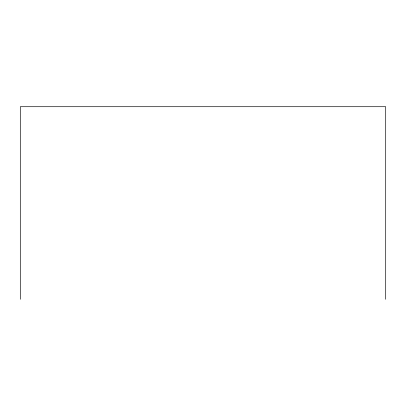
<?xml version="1.0" encoding="UTF-8"?>
<svg xmlns="http://www.w3.org/2000/svg" width="406" height="406" viewBox="0 0 406 406"><rect width="100%" height="100%" fill="white"/><g stroke="black" fill="none" stroke-linecap="round" stroke-linejoin="round"><path stroke-width="0.61" d="M385.7 299.288L385.7 106.712L20.3 106.712L20.3 299.288"/></g></svg>
